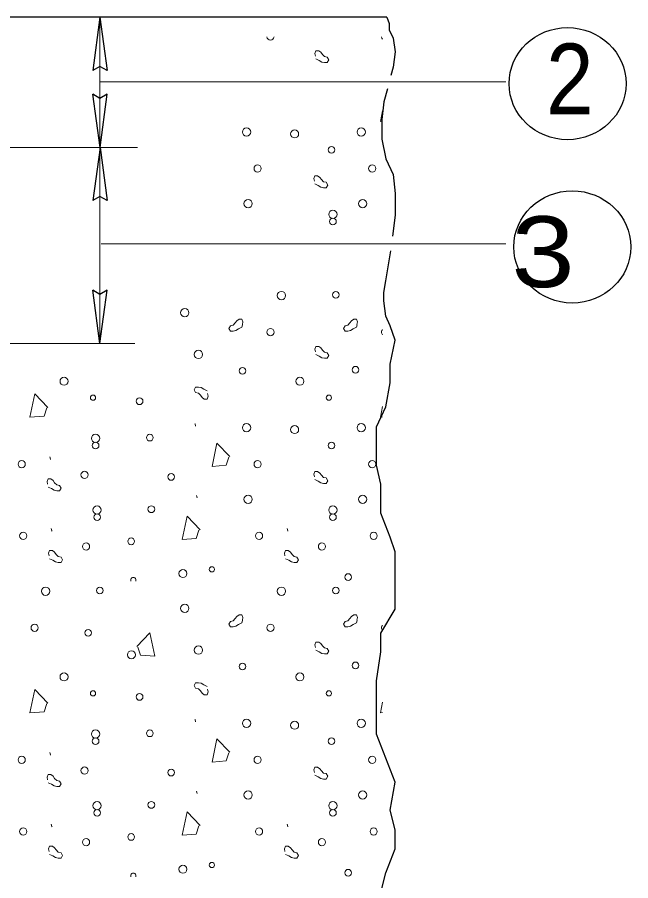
# Model space of a CAD drawing. Extents: x 912 to 1283, y -225 to 49.
# Drawn here: x 1161.8 to 1173.48, y -39.86 to -23.43 of the extents above; entities that cross this region are included whole.
import ezdxf

# ---------------------------------------------------------------- set-up
doc = ezdxf.new("R2010")
doc.units = 0
doc.header["$LTSCALE"] = 0.54
doc.layers.add('1', color=7, linetype='Continuous', lineweight=13)

msp = doc.modelspace()

# ---------------------------------------------------------------- linework, layer by layer
at = {"layer": '1', "lineweight": 25}
for p, q in [((1168.8351, -23.4253), (1158.921, -23.4253)), ((1163.3726, -23.4253), (1163.2336, -24.4377)), ((1163.3726, -23.4253), (1163.5119, -24.4377)), ((1163.3729, -25.9027), (1163.234, -24.8902)), ((1163.3729, -25.9027), (1163.5123, -24.8902)), ((1163.3729, -25.9027), (1163.234, -26.9152)), ((1163.3729, -25.9027), (1163.5123, -26.9152)), ((1163.3722, -29.6325), (1163.2333, -28.6201)), ((1163.3722, -29.6325), (1163.5115, -28.6201))]:
    msp.add_line(p, q, dxfattribs=at)
at = {"layer": '1'}
for p, q in [((1163.3726, -29.6216), (1163.3726, -23.4253)), ((1163.3726, -24.6548), (1171.1018, -24.6548)), ((1156.3392, -25.9038), (1164.0865, -25.9038)), ((1163.3925, -27.7379), (1171.1018, -27.7379)), ((1157.9198, -29.6332), (1164.0388, -29.6332))]:
    msp.add_line(p, q, dxfattribs=at)
at = {"layer": '1', "lineweight": 25}
for points in [[(1168.8351, -23.4253), (1168.8749, -23.5443), (1168.8749, -23.6634), (1168.9541, -23.8219), (1168.9939, -24.0799), (1168.9541, -24.3773), (1168.9124, -24.5339)], [(1163.5119, -24.4377), (1163.3714, -24.3597), (1163.2336, -24.4377)], [(1168.8441, -24.7844), (1168.7758, -25.0315), (1168.7359, -25.3687), (1168.7359, -25.7453), (1168.8152, -26.122), (1168.9541, -26.4194), (1168.9939, -26.7762), (1168.9939, -27.1927), (1168.944, -27.5933)], [(1163.5123, -24.8902), (1163.3718, -24.9684), (1163.234, -24.8902)], [(1163.5123, -26.9152), (1163.3718, -26.837), (1163.234, -26.9152)], [(1168.716, -40.081), (1168.8152, -39.7043), (1168.9939, -39.2484), (1168.9939, -38.8912), (1168.8948, -38.5147), (1168.9939, -37.9791), (1168.8152, -37.5232), (1168.6368, -37.0673), (1168.6368, -36.5119), (1168.6368, -36.056), (1168.716, -35.5006), (1168.716, -35.1438), (1168.9939, -34.6879), (1168.9939, -34.2317), (1168.9939, -33.5974), (1168.8948, -33.3195), (1168.716, -32.8636), (1168.716, -32.3086), (1168.6368, -31.9514), (1168.6368, -31.5747), (1168.6368, -31.218), (1168.8152, -30.841), (1168.8948, -30.3851), (1168.8948, -30.0283), (1168.9939, -29.5721), (1168.8948, -29.2945), (1168.8152, -29.1162), (1168.7758, -28.8187), (1168.7758, -28.6599), (1168.8152, -28.4421), (1168.9079, -27.8694)], [(1163.5115, -28.6201), (1163.3711, -28.6982), (1163.2333, -28.6201)]]:
    msp.add_lwpolyline(points, dxfattribs=at)
at = {"layer": '1'}
for points in [[(1167.4843, -24.2162), (1167.5463, -24.247), (1167.5977, -24.2777), (1167.6492, -24.2883), (1167.7006, -24.2883), (1167.7318, -24.2368), (1167.7006, -24.185), (1167.6492, -24.1749), (1167.6083, -24.1336), (1167.577, -24.0922), (1167.5358, -24.0615), (1167.4843, -24.0615), (1167.4637, -24.1129), (1167.4738, -24.1643)], [(1168.754, -25.2038), (1168.7112, -25.4082), (1168.754, -25.4047)], [(1167.4644, -26.5967), (1167.526, -26.6275), (1167.5778, -26.6587), (1167.6293, -26.6688), (1167.6807, -26.6688), (1167.7115, -26.6173), (1167.6807, -26.5659), (1167.6293, -26.5554), (1167.5879, -26.5144), (1167.5572, -26.4732), (1167.5158, -26.442), (1167.4644, -26.442), (1167.4438, -26.4938), (1167.4538, -26.5452)], [(1166.0727, -29.3257), (1166.0107, -29.3565), (1165.9593, -29.3872), (1165.9078, -29.3978), (1165.856, -29.3978), (1165.8252, -29.3463), (1165.856, -29.2945), (1165.9078, -29.2844), (1165.9488, -29.2431), (1165.9799, -29.2017), (1166.0208, -29.171), (1166.0727, -29.171), (1166.0933, -29.2224), (1166.0828, -29.2739)], [(1168.2545, -29.3257), (1168.1929, -29.3565), (1168.1411, -29.3872), (1168.0897, -29.3978), (1168.0382, -29.3978), (1168.0074, -29.3463), (1168.0382, -29.2945), (1168.0897, -29.2844), (1168.1309, -29.2431), (1168.1618, -29.2017), (1168.2031, -29.171), (1168.2545, -29.171), (1168.2752, -29.2224), (1168.265, -29.2739)], [(1166.0839, -29.2762), (1166.0715, -29.3246), (1166.07, -29.3257)], [(1168.2658, -29.2762), (1168.2534, -29.3246), (1168.2518, -29.3257)], [(1167.4843, -29.8424), (1167.5463, -29.8732), (1167.5977, -29.9044), (1167.6492, -29.9145), (1167.7006, -29.9145), (1167.7318, -29.8631), (1167.7006, -29.8117), (1167.6492, -29.8012), (1167.6083, -29.7598), (1167.577, -29.7185), (1167.5358, -29.6877), (1167.4843, -29.6877), (1167.4637, -29.7392), (1167.4738, -29.791)], [(1165.4103, -30.5353), (1165.3483, -30.5045), (1165.2968, -30.4733), (1165.2453, -30.4632), (1165.1935, -30.4632), (1165.1628, -30.5147), (1165.1935, -30.5661), (1165.2453, -30.5766), (1165.2863, -30.6175), (1165.3174, -30.6588), (1165.3584, -30.69), (1165.4103, -30.69), (1165.4308, -30.6382), (1165.4203, -30.5867)], [(1162.3793, -30.8488), (1162.1318, -30.5912), (1162.0391, -31.0347), (1162.3072, -31.0141), (1162.3587, -30.8594)], [(1168.754, -30.8305), (1168.7112, -31.0347), (1168.754, -31.0313)], [(1165.1939, -31.2097), (1165.1815, -31.1617), (1165.18, -31.1602)], [(1165.8463, -31.7866), (1165.5988, -31.5289), (1165.506, -31.9725), (1165.7741, -31.9518), (1165.8256, -31.7971)], [(1162.4173, -31.7896), (1162.4296, -31.8377), (1162.4311, -31.8392)], [(1167.4644, -32.2233), (1167.526, -32.2541), (1167.5778, -32.2849), (1167.6293, -32.2954), (1167.6807, -32.2954), (1167.7115, -32.244), (1167.6807, -32.1922), (1167.6293, -32.182), (1167.5879, -32.1407), (1167.5572, -32.0994), (1167.5158, -32.0686), (1167.4644, -32.0686), (1167.4438, -32.1201), (1167.4538, -32.1715)], [(1162.3857, -32.3649), (1162.4477, -32.3957), (1162.4991, -32.4265), (1162.5505, -32.437), (1162.602, -32.437), (1162.6332, -32.3856), (1162.602, -32.3337), (1162.5505, -32.3236), (1162.5096, -32.2822), (1162.4784, -32.241), (1162.4371, -32.2102), (1162.3857, -32.2102), (1162.365, -32.2616), (1162.3752, -32.3131)], [(1165.2224, -32.5733), (1165.2101, -32.5248), (1165.2086, -32.5237)], [(1165.278, -33.1787), (1165.0306, -32.9211), (1164.9378, -33.3642), (1165.2056, -33.3435), (1165.2573, -33.1888)], [(1162.4454, -33.1527), (1162.4578, -33.2012), (1162.4593, -33.2027)], [(1166.9357, -33.1527), (1166.948, -33.2012), (1166.9495, -33.2027)], [(1162.4143, -33.7281), (1162.4758, -33.7592), (1162.5273, -33.79), (1162.5791, -33.8006), (1162.6305, -33.8006), (1162.6613, -33.7487), (1162.6305, -33.6972), (1162.5791, -33.6867), (1162.5378, -33.6458), (1162.5066, -33.6045), (1162.4657, -33.5737), (1162.4143, -33.5737), (1162.3936, -33.6252), (1162.4037, -33.6767)], [(1166.9041, -33.7281), (1166.9661, -33.7592), (1167.0175, -33.79), (1167.0689, -33.8006), (1167.1208, -33.8006), (1167.1516, -33.7487), (1167.1208, -33.6972), (1167.0689, -33.6867), (1167.028, -33.6458), (1166.9968, -33.6045), (1166.9555, -33.5737), (1166.9041, -33.5737), (1166.8834, -33.6252), (1166.8936, -33.6767)], [(1166.0727, -34.9519), (1166.0107, -34.9827), (1165.9593, -35.0139), (1165.9078, -35.0241), (1165.856, -35.0241), (1165.8252, -34.9726), (1165.856, -34.9212), (1165.9078, -34.9107), (1165.9488, -34.8697), (1165.9799, -34.8284), (1166.0208, -34.7972), (1166.0727, -34.7972), (1166.0933, -34.8491), (1166.0828, -34.9005)], [(1168.2545, -34.9519), (1168.1929, -34.9827), (1168.1411, -35.0139), (1168.0897, -35.0241), (1168.0382, -35.0241), (1168.0074, -34.9726), (1168.0382, -34.9212), (1168.0897, -34.9107), (1168.1309, -34.8697), (1168.1618, -34.8284), (1168.2031, -34.7972), (1168.2545, -34.7972), (1168.2752, -34.8491), (1168.265, -34.9005)], [(1166.0839, -34.9023), (1166.0715, -34.9508), (1166.07, -34.9523)], [(1168.2658, -34.9023), (1168.2534, -34.9508), (1168.2518, -34.9523)], [(1164.0744, -35.3999), (1164.3219, -35.1423), (1164.4147, -35.5858), (1164.1466, -35.5652), (1164.0951, -35.4105)], [(1167.4843, -35.4687), (1167.5463, -35.4998), (1167.5977, -35.5307), (1167.6492, -35.5412), (1167.7006, -35.5412), (1167.7318, -35.4893), (1167.7006, -35.4379), (1167.6492, -35.4273), (1167.6083, -35.3864), (1167.577, -35.3451), (1167.5358, -35.3143), (1167.4843, -35.3143), (1167.4637, -35.3657), (1167.4738, -35.4172)], [(1165.4103, -36.1615), (1165.3483, -36.1307), (1165.2968, -36.0999), (1165.2453, -36.0894), (1165.1935, -36.0894), (1165.1628, -36.1409), (1165.1935, -36.1927), (1165.2453, -36.2028), (1165.2863, -36.2442), (1165.3174, -36.2855), (1165.3584, -36.3162), (1165.4103, -36.3162), (1165.4308, -36.2648), (1165.4203, -36.2133)], [(1162.3793, -36.4751), (1162.1318, -36.2178), (1162.0391, -36.661), (1162.3072, -36.6403), (1162.3587, -36.4856)], [(1168.754, -36.4567), (1168.7112, -36.661), (1168.754, -36.6576)], [(1165.1939, -36.8363), (1165.1815, -36.7879), (1165.18, -36.7864)], [(1165.8463, -37.4128), (1165.5988, -37.1556), (1165.506, -37.5987), (1165.7741, -37.5781), (1165.8256, -37.4233)], [(1162.4173, -37.4158), (1162.4296, -37.4642), (1162.4311, -37.4654)], [(1167.4644, -37.8496), (1167.526, -37.8803), (1167.5778, -37.9115), (1167.6293, -37.9217), (1167.6807, -37.9217), (1167.7115, -37.8702), (1167.6807, -37.8187), (1167.6293, -37.8082), (1167.5879, -37.7669), (1167.5572, -37.7257), (1167.5158, -37.6948), (1167.4644, -37.6948), (1167.4438, -37.7462), (1167.4538, -37.7981)], [(1162.3857, -37.9912), (1162.4477, -38.0219), (1162.4991, -38.0531), (1162.5505, -38.0632), (1162.602, -38.0632), (1162.6332, -38.0117), (1162.602, -37.9603), (1162.5505, -37.9498), (1162.5096, -37.9085), (1162.4784, -37.8672), (1162.4371, -37.8364), (1162.3857, -37.8364), (1162.365, -37.8878), (1162.3752, -37.9397)], [(1165.2224, -38.1999), (1165.2101, -38.1515), (1165.2086, -38.15)], [(1165.278, -38.8049), (1165.0306, -38.5473), (1164.9378, -38.9908), (1165.2056, -38.9702), (1165.2573, -38.8154)], [(1162.4454, -38.7794), (1162.4578, -38.8278), (1162.4593, -38.8289)], [(1166.9357, -38.7794), (1166.948, -38.8278), (1166.9495, -38.8289)], [(1162.4143, -39.3547), (1162.4758, -39.3855), (1162.5273, -39.4162), (1162.5791, -39.4268), (1162.6305, -39.4268), (1162.6613, -39.3753), (1162.6305, -39.3239), (1162.5791, -39.3134), (1162.5378, -39.2721), (1162.5066, -39.2307), (1162.4657, -39.2), (1162.4143, -39.2), (1162.3936, -39.2514), (1162.4037, -39.3032)], [(1166.9041, -39.3547), (1166.9661, -39.3855), (1167.0175, -39.4162), (1167.0689, -39.4268), (1167.1208, -39.4268), (1167.1516, -39.3753), (1167.1208, -39.3239), (1167.0689, -39.3134), (1167.028, -39.2721), (1166.9968, -39.2307), (1166.9555, -39.2), (1166.9041, -39.2), (1166.8834, -39.2514), (1166.8936, -39.3032)]]:
    msp.add_lwpolyline(points, dxfattribs=at)
for centre, radius in [((1166.1636, -25.6088), 0.079), ((1167.0782, -25.6453), 0.0764), ((1168.3457, -25.6088), 0.079), ((1167.7792, -25.9479), 0.0637), ((1166.3728, -26.3034), 0.0682), ((1168.5549, -26.3034), 0.0682), ((1166.192, -26.9723), 0.079), ((1168.3741, -26.9723), 0.079), ((1167.8068, -27.176), 0.079), ((1167.8077, -27.3114), 0.0637), ((1166.8273, -28.7218), 0.079), ((1167.8609, -28.7079), 0.0637), ((1164.9864, -29.047), 0.079), ((1166.6181, -29.4165), 0.0682), ((1165.2467, -29.8421), 0.079), ((1168.2378, -30.1323), 0.0637), ((1166.0871, -30.1524), 0.0637), ((1162.688, -30.3515), 0.0764), ((1167.1781, -30.3515), 0.0764), ((1163.2404, -30.6651), 0.0495), ((1164.1264, -30.7326), 0.0637), ((1167.7305, -30.6651), 0.0495), ((1166.1636, -31.2352), 0.079), ((1167.0782, -31.2717), 0.0764), ((1168.3457, -31.2352), 0.079), ((1163.2883, -31.4389), 0.079), ((1164.3219, -31.4251), 0.0637), ((1163.2892, -31.5743), 0.0637), ((1167.7792, -31.5743), 0.0637), ((1161.8827, -31.9298), 0.0682), ((1166.3728, -31.9298), 0.0682), ((1168.5549, -31.9298), 0.0682), ((1163.0791, -32.1336), 0.0682), ((1164.7265, -32.1731), 0.0637), ((1166.192, -32.5987), 0.079), ((1168.3741, -32.5987), 0.079), ((1163.3168, -32.8024), 0.079), ((1164.3503, -32.7886), 0.0637), ((1167.8068, -32.8024), 0.079), ((1163.3176, -32.9378), 0.0637), ((1167.8077, -32.9378), 0.0637), ((1161.9111, -33.2934), 0.0682), ((1163.9663, -33.398), 0.0637), ((1166.4012, -33.2934), 0.0682), ((1168.5833, -33.2934), 0.0682), ((1163.1076, -33.4971), 0.0682), ((1167.5977, -33.4971), 0.0682), ((1164.9514, -34.0113), 0.0764), ((1165.502, -33.9312), 0.0495), ((1168.0977, -34.0782), 0.0637), ((1162.3372, -34.3482), 0.079), ((1163.3708, -34.3343), 0.0637), ((1166.8273, -34.3482), 0.079), ((1167.8609, -34.3343), 0.0637), ((1164.9864, -34.6734), 0.079), ((1162.1281, -35.0429), 0.0682), ((1166.6181, -35.0429), 0.0682), ((1163.1461, -35.1385), 0.0637), ((1163.9719, -35.5571), 0.0764), ((1165.2467, -35.4685), 0.079), ((1166.0871, -35.7788), 0.0637), ((1168.2378, -35.7587), 0.0637), ((1162.688, -35.9779), 0.0764), ((1167.1781, -35.9779), 0.0764), ((1163.2404, -36.2915), 0.0495), ((1164.1264, -36.359), 0.0637), ((1167.7305, -36.2915), 0.0495), ((1166.1636, -36.8616), 0.079), ((1168.3457, -36.8616), 0.079), ((1167.0782, -36.8981), 0.0764), ((1163.2883, -37.0653), 0.079), ((1164.3219, -37.0515), 0.0637), ((1163.2892, -37.2007), 0.0637), ((1167.7792, -37.2007), 0.0637), ((1161.8827, -37.5562), 0.0682), ((1166.3728, -37.5562), 0.0682), ((1168.5549, -37.5562), 0.0682), ((1163.0791, -37.76), 0.0682), ((1164.7265, -37.7995), 0.0637), ((1166.192, -38.2251), 0.079), ((1168.3741, -38.2251), 0.079), ((1163.3168, -38.4289), 0.079), ((1164.3503, -38.415), 0.0637), ((1167.8068, -38.4289), 0.079), ((1163.3176, -38.5642), 0.0637), ((1167.8077, -38.5642), 0.0637), ((1161.9111, -38.9198), 0.0682), ((1166.4012, -38.9198), 0.0682), ((1168.5833, -38.9198), 0.0682), ((1163.1076, -39.1235), 0.0682), ((1163.9663, -39.0244), 0.0637), ((1167.5977, -39.1235), 0.0682), ((1164.9514, -39.6377), 0.0764), ((1165.502, -39.5576), 0.0495), ((1168.0977, -39.7046), 0.0637)]:
    msp.add_circle(centre, radius, dxfattribs=at)
for centre, radius, start, end in [((1166.6181, -23.7901), 0.0682, 186.60784, 353.39215), ((1168.8002, -23.7901), 0.0682, 186.60784, 227.3814), ((1168.8002, -29.4165), 0.0682, 132.61859, 227.38141), ((1164.0068, -34.1349), 0.0495, 337.44276, 202.55724), ((1168.8002, -35.0429), 0.0682, 132.61859, 227.38141), ((1164.0068, -39.7613), 0.0495, 337.44276, 202.55724)]:
    msp.add_arc(centre, radius, start, end, dxfattribs=at)
at = {"layer": '1', "lineweight": 25}
for centre in [(1172.2733, -24.6886), (1172.3633, -27.7959)]:
    msp.add_ellipse(centre, major_axis=(-1.1134, 0), ratio=0.958588, dxfattribs=at)

# ---------------------------------------------------------------- texts
at = {"layer": '1'}
for s, width, p in [('2', 0.9, (1171.8653, -25.2741)), (' 3', 1.2, (1170.6038, -28.5607))]:
    msp.add_text(s, height=1.348, dxfattribs=dict(at, width=width)).set_placement(p)

doc.saveas('drawing.dxf')
